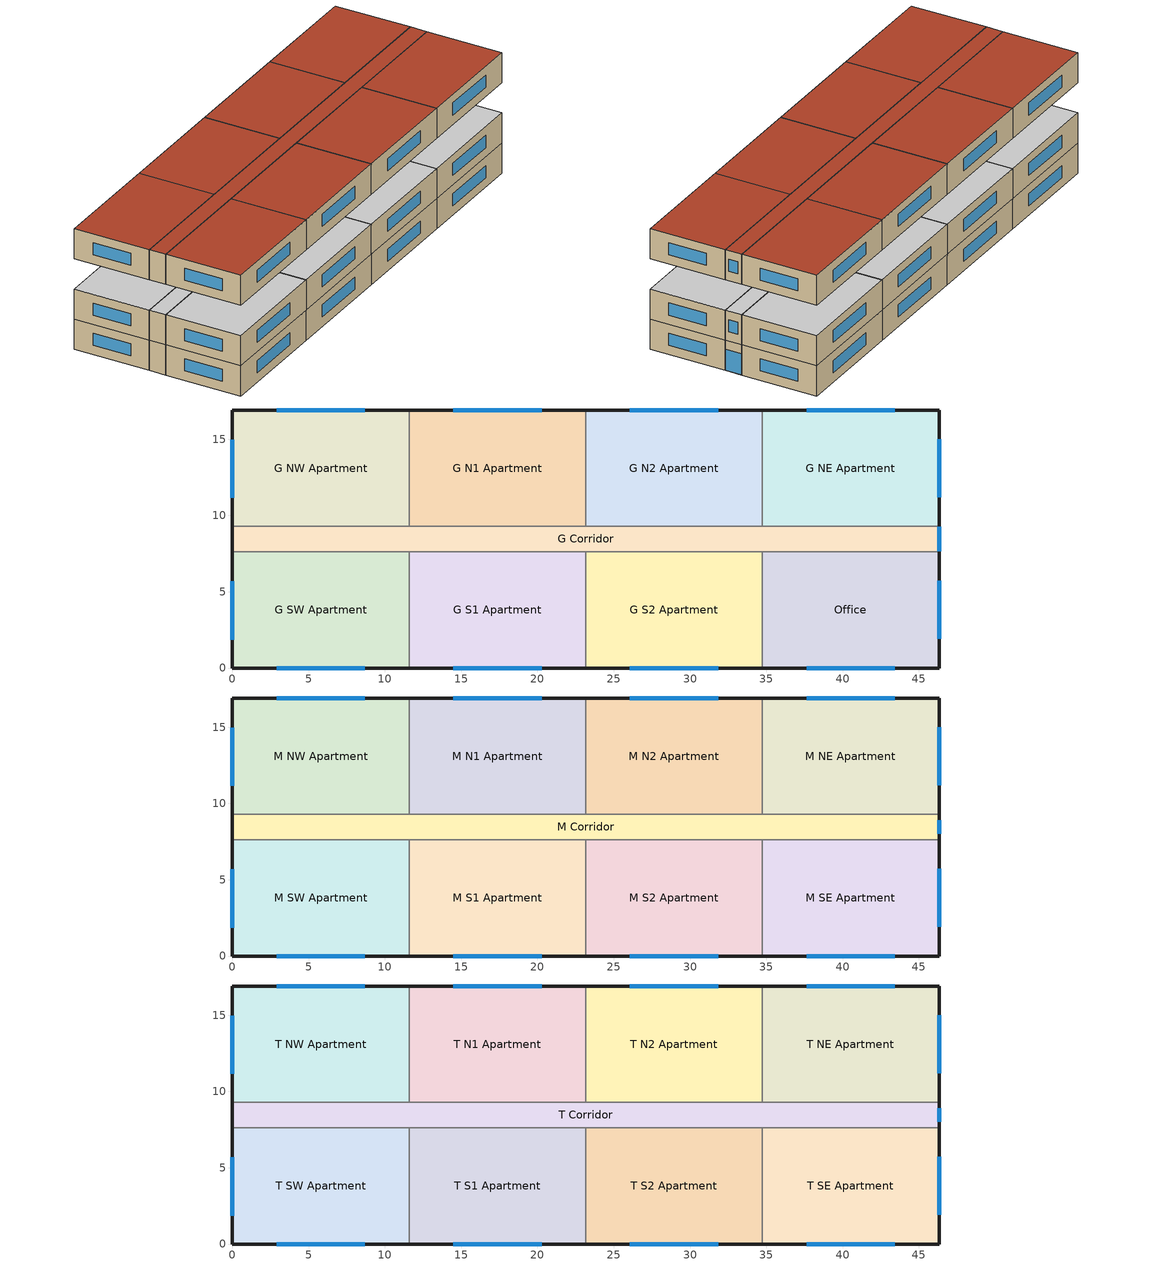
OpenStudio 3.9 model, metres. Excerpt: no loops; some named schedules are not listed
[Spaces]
G S1 Apartment
 floor ground (Foundation F 0.9W/m*K Perim 11.58m Area 88.25m2): 23.16,7.62 23.16,0 11.58,0 11.58,7.62 z0
 wall outside: 11.58,0 23.16,0 z0:3.05
 wall to G S2 Apartment: 23.16,0 23.16,7.62 z0:3.05
 wall to G Corridor: 23.16,7.62 11.58,7.62 z0:3.05
 wall to G SW Apartment: 11.58,7.62 11.58,0 z0:3.05
 window: 14.48,0 20.27,0 z0.95:2.17
 ceiling adiabatic (Adiabatic floor construction): 23.16,0 23.16,7.62 11.58,7.62 11.58,0 z3.05
G S2 Apartment
 floor ground (Foundation F 0.9W/m*K Perim 11.58m Area 88.25m2): 34.75,7.62 34.75,0 23.16,0 23.16,7.62 z0
 wall outside: 23.16,0 34.75,0 z0:3.05
 wall to Office: 34.75,0 34.75,7.62 z0:3.05
 wall to G Corridor: 34.75,7.62 23.16,7.62 z0:3.05
 window: 26.06,0 31.85,0 z0.95:2.17
 ceiling adiabatic (Adiabatic floor construction): 34.75,0 34.75,7.62 23.16,7.62 23.16,0 z3.05
G NE Apartment
 floor ground (Foundation F 0.9W/m*K Perim 19.2m Area 88.25m2): 46.33,16.92 46.33,9.3 34.75,9.3 34.75,16.92 z0
 wall outside: 46.33,9.3 46.33,16.92 34.75,16.92 z0:3.05
 wall to G Corridor: 34.75,9.3 46.33,9.3 z0:3.05
 wall to G N2 Apartment: 34.75,16.92 34.75,9.3 z0:3.05
 window: 46.33,11.2 46.33,15.01 / 43.43,16.92 37.64,16.92 z0.95:2.17
 ceiling adiabatic (Adiabatic floor construction): 46.33,9.3 46.33,16.92 34.75,16.92 34.75,9.3 z3.05
G NW Apartment
 floor ground (Foundation F 0.9W/m*K Perim 19.2m Area 88.25m2): 11.58,16.92 11.58,9.3 0,9.3 0,16.92 z0
 wall outside: 11.58,16.92 0,16.92 0,9.3 z0:3.05
 wall to G N1 Apartment: 11.58,9.3 11.58,16.92 z0:3.05
 wall to G Corridor: 0,9.3 11.58,9.3 z0:3.05
 window: 8.69,16.92 2.89,16.92 / 0,14.97 0,11.16 z0.95:2.17
 ceiling adiabatic (Adiabatic floor construction): 11.58,9.3 11.58,16.92 0,16.92 0,9.3 z3.05
G N1 Apartment
 floor ground (Foundation F 0.9W/m*K Perim 11.58m Area 88.25m2): 23.16,16.92 23.16,9.3 11.58,9.3 11.58,16.92 z0
 wall outside: 23.16,16.92 11.58,16.92 z0:3.05
 wall to G N2 Apartment: 23.16,9.3 23.16,16.92 z0:3.05
 wall to G Corridor: 11.58,9.3 23.16,9.3 z0:3.05
 window: 20.27,16.92 14.48,16.92 z0.95:2.17
 ceiling adiabatic (Adiabatic floor construction): 23.16,9.3 23.16,16.92 11.58,16.92 11.58,9.3 z3.05
Office
 floor ground (Foundation F 0.9W/m*K Perim 19.2m Area 88.25m2): 46.33,7.62 46.33,0 34.75,0 34.75,7.62 z0
 wall outside: 34.75,0 46.33,0 46.33,7.62 z0:3.05
 wall to G Corridor: 46.33,7.62 34.75,7.62 z0:3.05
 window: 46.33,1.9 46.33,5.71 / 37.64,0 43.43,0 z0.95:2.17
 ceiling adiabatic (Adiabatic floor construction): 46.33,0 46.33,7.62 34.75,7.62 34.75,0 z3.05
G Corridor
 floor ground (Foundation F 0.9W/m*K Perim 3.35m Area 77.66m2): 46.33,9.3 46.33,7.62 0,7.62 0,9.3 z0
 wall outside: 46.33,7.62 46.33,9.3 / 0,9.3 0,7.62 z0:3.05
 wall to G N2 Apartment: 34.75,9.3 23.16,9.3 z0:3.05
 wall to G SW Apartment: 0,7.62 11.58,7.62 z0:3.05
 window: 46.33,7.67 46.33,9.25 z0.03:2.13
 ceiling adiabatic (Adiabatic floor construction): 46.33,7.62 46.33,9.3 0,9.3 0,7.62 z3.05
G SW Apartment
 floor ground (Foundation F 0.9W/m*K Perim 19.2m Area 88.25m2): 11.58,7.62 11.58,0 0,0 0,7.62 z0
 wall outside: 0,7.62 0,0 11.58,0 z0:3.05
 window: 0,5.68 0,1.87 / 2.9,0 8.69,0 z0.95:2.17
 ceiling adiabatic (Adiabatic floor construction): 11.58,0 11.58,7.62 0,7.62 0,0 z3.05
G N2 Apartment
 floor ground (Foundation F 0.9W/m*K Perim 11.58m Area 88.25m2): 34.75,16.92 34.75,9.3 23.16,9.3 23.16,16.92 z0
 wall outside: 34.75,16.92 23.16,16.92 z0:3.05
 window: 31.85,16.92 26.06,16.92 z0.95:2.17
 ceiling adiabatic (Adiabatic floor construction): 34.75,9.3 34.75,16.92 23.16,16.92 23.16,9.3 z3.05
M S2 Apartment
 floor adiabatic (Adiabatic floor construction): 34.75,7.62 34.75,0 23.16,0 23.16,7.62 z3.05
 wall outside: 23.16,0 34.75,0 z3.05:6.1
 wall to M SE Apartment: 34.75,0 34.75,7.62 z3.05:6.1
 wall to M S1 Apartment: 23.16,7.62 23.16,0 z3.05:6.1
 wall to M Corridor: 34.75,7.62 23.16,7.62 z3.05:6.1
 window: 26.06,0 31.85,0 z4:5.22
 ceiling adiabatic (Adiabatic floor construction): 34.75,0 34.75,7.62 23.16,7.62 23.16,0 z6.1
M SE Apartment
 floor adiabatic (Adiabatic floor construction): 46.33,7.62 46.33,0 34.75,0 34.75,7.62 z3.05
 wall outside: 34.75,0 46.33,0 46.33,7.62 z3.05:6.1
 wall to M Corridor: 46.33,7.62 34.75,7.62 z3.05:6.1
 window: 37.64,0 43.43,0 / 46.33,1.9 46.33,5.71 z4:5.22
 ceiling adiabatic (Adiabatic floor construction): 46.33,0 46.33,7.62 34.75,7.62 34.75,0 z6.1
M Corridor
 floor adiabatic (Adiabatic floor construction): 46.33,9.3 46.33,7.62 0,7.62 0,9.3 z3.05
 wall outside: 0,9.3 0,7.62 / 46.33,7.62 46.33,9.3 z3.05:6.1
 wall to M SW Apartment: 0,7.62 11.58,7.62 z3.05:6.1
 wall to M N1 Apartment: 23.16,9.3 11.58,9.3 z3.05:6.1
 wall to M NE Apartment: 46.33,9.3 34.75,9.3 z3.05:6.1
 wall to M N2 Apartment: 34.75,9.3 23.16,9.3 z3.05:6.1
 wall to M S1 Apartment: 11.58,7.62 23.16,7.62 z3.05:6.1
 wall to M NW Apartment: 11.58,9.3 0,9.3 z3.05:6.1
 window: 46.33,8 46.33,8.91 z4:5.22
 ceiling adiabatic (Adiabatic floor construction): 46.33,7.62 46.33,9.3 0,9.3 0,7.62 z6.1
M SW Apartment
 floor adiabatic (Adiabatic floor construction): 11.58,7.62 11.58,0 0,0 0,7.62 z3.05
 wall outside: 0,7.62 0,0 11.58,0 z3.05:6.1
 wall to M S1 Apartment: 11.58,0 11.58,7.62 z3.05:6.1
 window: 0,5.68 0,1.87 / 2.9,0 8.69,0 z4:5.22
 ceiling adiabatic (Adiabatic floor construction): 11.58,0 11.58,7.62 0,7.62 0,0 z6.1
M NE Apartment
 floor adiabatic (Adiabatic floor construction): 46.33,16.92 46.33,9.3 34.75,9.3 34.75,16.92 z3.05
 wall outside: 46.33,9.3 46.33,16.92 34.75,16.92 z3.05:6.1
 wall to M N2 Apartment: 34.75,16.92 34.75,9.3 z3.05:6.1
 window: 46.33,11.2 46.33,15.01 / 43.43,16.92 37.64,16.92 z4:5.22
 ceiling adiabatic (Adiabatic floor construction): 46.33,9.3 46.33,16.92 34.75,16.92 34.75,9.3 z6.1
M N2 Apartment
 floor adiabatic (Adiabatic floor construction): 34.75,16.92 34.75,9.3 23.16,9.3 23.16,16.92 z3.05
 wall outside: 34.75,16.92 23.16,16.92 z3.05:6.1
 wall to M N1 Apartment: 23.16,16.92 23.16,9.3 z3.05:6.1
 window: 31.85,16.92 26.06,16.92 z4:5.22
 ceiling adiabatic (Adiabatic floor construction): 34.75,9.3 34.75,16.92 23.16,16.92 23.16,9.3 z6.1
M N1 Apartment
 floor adiabatic (Adiabatic floor construction): 23.16,16.92 23.16,9.3 11.58,9.3 11.58,16.92 z3.05
 wall outside: 23.16,16.92 11.58,16.92 z3.05:6.1
 wall to M NW Apartment: 11.58,16.92 11.58,9.3 z3.05:6.1
 window: 20.27,16.92 14.48,16.92 z4:5.22
 ceiling adiabatic (Adiabatic floor construction): 23.16,9.3 23.16,16.92 11.58,16.92 11.58,9.3 z6.1
M S1 Apartment
 floor adiabatic (Adiabatic floor construction): 23.16,7.62 23.16,0 11.58,0 11.58,7.62 z3.05
 wall outside: 11.58,0 23.16,0 z3.05:6.1
 window: 14.48,0 20.27,0 z4:5.22
 ceiling adiabatic (Adiabatic floor construction): 23.16,0 23.16,7.62 11.58,7.62 11.58,0 z6.1
M NW Apartment
 floor adiabatic (Adiabatic floor construction): 11.58,16.92 11.58,9.3 0,9.3 0,16.92 z3.05
 wall outside: 11.58,16.92 0,16.92 0,9.3 z3.05:6.1
 window: 0,14.97 0,11.16 / 8.69,16.92 2.89,16.92 z4:5.22
 ceiling adiabatic (Adiabatic floor construction): 11.58,9.3 11.58,16.92 0,16.92 0,9.3 z6.1
T SW Apartment
 floor adiabatic (Adiabatic floor construction): 11.58,7.62 11.58,0 0,0 0,7.62 z9.14
 wall outside: 0,7.62 0,0 11.58,0 z9.14:12.19
 wall to T S1 Apartment: 11.58,0 11.58,7.62 z9.14:12.19
 wall to T Corridor: 11.58,7.62 0,7.62 z9.14:12.19
 window: 0,5.68 0,1.87 / 2.9,0 8.69,0 z10.1:11.32
 roof outside: 11.58,0 11.58,7.62 0,7.62 0,0 z12.19
T N1 Apartment
 floor adiabatic (Adiabatic floor construction): 23.16,16.92 23.16,9.3 11.58,9.3 11.58,16.92 z9.14
 wall outside: 23.16,16.92 11.58,16.92 z9.14:12.19
 wall to T Corridor: 11.58,9.3 23.16,9.3 z9.14:12.19
 wall to T NW Apartment: 11.58,16.92 11.58,9.3 z9.14:12.19
 wall to T N2 Apartment: 23.16,9.3 23.16,16.92 z9.14:12.19
 window: 20.27,16.92 14.48,16.92 z10.1:11.32
 roof outside: 23.16,9.3 23.16,16.92 11.58,16.92 11.58,9.3 z12.19
T Corridor
 floor adiabatic (Adiabatic floor construction): 46.33,9.3 46.33,7.62 0,7.62 0,9.3 z9.14
 wall outside: 46.33,7.62 46.33,9.3 / 0,9.3 0,7.62 z9.14:12.19
 wall to T SE Apartment: 34.75,7.62 46.33,7.62 z9.14:12.19
 wall to T S1 Apartment: 11.58,7.62 23.16,7.62 z9.14:12.19
 wall to T NW Apartment: 11.58,9.3 0,9.3 z9.14:12.19
 wall to T N2 Apartment: 34.75,9.3 23.16,9.3 z9.14:12.19
 wall to T S2 Apartment: 23.16,7.62 34.75,7.62 z9.14:12.19
 wall to T NE Apartment: 46.33,9.3 34.75,9.3 z9.14:12.19
 window: 46.33,8 46.33,8.91 z10.1:11.32
 roof outside: 46.33,7.62 46.33,9.3 0,9.3 0,7.62 z12.19
T N2 Apartment
 floor adiabatic (Adiabatic floor construction): 34.75,16.92 34.75,9.3 23.16,9.3 23.16,16.92 z9.14
 wall outside: 34.75,16.92 23.16,16.92 z9.14:12.19
 wall to T NE Apartment: 34.75,9.3 34.75,16.92 z9.14:12.19
 window: 31.85,16.92 26.06,16.92 z10.1:11.32
 roof outside: 34.75,9.3 34.75,16.92 23.16,16.92 23.16,9.3 z12.19
T NW Apartment
 floor adiabatic (Adiabatic floor construction): 11.58,16.92 11.58,9.3 0,9.3 0,16.92 z9.14
 wall outside: 11.58,16.92 0,16.92 0,9.3 z9.14:12.19
 window: 8.69,16.92 2.89,16.92 / 0,14.97 0,11.16 z10.1:11.32
 roof outside: 11.58,9.3 11.58,16.92 0,16.92 0,9.3 z12.19
T NE Apartment
 floor adiabatic (Adiabatic floor construction): 46.33,16.92 46.33,9.3 34.75,9.3 34.75,16.92 z9.14
 wall outside: 46.33,9.3 46.33,16.92 34.75,16.92 z9.14:12.19
 window: 43.43,16.92 37.64,16.92 / 46.33,11.2 46.33,15.01 z10.1:11.32
 roof outside: 46.33,9.3 46.33,16.92 34.75,16.92 34.75,9.3 z12.19
T S2 Apartment
 floor adiabatic (Adiabatic floor construction): 34.75,7.62 34.75,0 23.16,0 23.16,7.62 z9.14
 wall outside: 23.16,0 34.75,0 z9.14:12.19
 wall to T SE Apartment: 34.75,0 34.75,7.62 z9.14:12.19
 wall to T S1 Apartment: 23.16,7.62 23.16,0 z9.14:12.19
 window: 26.06,0 31.85,0 z10.1:11.32
 roof outside: 34.75,0 34.75,7.62 23.16,7.62 23.16,0 z12.19
T S1 Apartment
 floor adiabatic (Adiabatic floor construction): 23.16,7.62 23.16,0 11.58,0 11.58,7.62 z9.14
 wall outside: 11.58,0 23.16,0 z9.14:12.19
 window: 14.48,0 20.27,0 z10.1:11.32
 roof outside: 23.16,0 23.16,7.62 11.58,7.62 11.58,0 z12.19
T SE Apartment
 floor adiabatic (Adiabatic floor construction): 46.33,7.62 46.33,0 34.75,0 34.75,7.62 z9.14
 wall outside: 34.75,0 46.33,0 46.33,7.62 z9.14:12.19
 window: 46.33,1.9 46.33,5.71 / 37.64,0 43.43,0 z10.1:11.32
 roof outside: 46.33,0 46.33,7.62 34.75,7.62 34.75,0 z12.19
[Site]
New York-John F Kennedy Intl AP_NY_USA: Latitude {deg}=40.65; Longitude {deg}=-73.8; Time Zone {hr}=-5; Elevation {m}=5; Terrain=City
[Building]
-MidriseApartment-ASHRAE 169-2013-4A created: 2025-11-20 23:13:50 +0000: North Axis {deg}=0; Default Construction Set=90.1-2019 - MidApt - ASHRAE 169-2013-4A; Standards Number of Stories=4; Standards Number of Above Ground Stories=4; Standards Building Type=MidriseApartment
[SizingPeriod:DesignDay] Barometric Pressure {Pa}=101241; Rain Indicator=No; Snow Indicator=No; Day of Month=21; Daylight Saving Time Indicator=No; Humidity Condition Type=Wetbulb; Dry-Bulb Temperature Range Modifier Type=DefaultMultipliers
Name | Maximum Dry-Bulb Temperature {C} | Daily Dry-Bulb Temperature Range {deltaC} | Wind Speed {m/s} | Wind Direction {deg} | Month | Day Type | Wetbulb or DewPoint at Maximum Dry-Bulb {C} | Solar Model Indicator | ASHRAE Clear Sky Optical Depth for Beam Irradiance | ASHRAE Clear Sky Optical Depth for Diffuse Irradiance | Sky Clearness
New.York-John.F.Kennedy.Intl.AP_NY_USA Ann Clg .4% Condns DB=>MWB | 32.1 | 7.4 | 5.6 | 230 | 7 | SummerDesignDay | 23.1 | ASHRAETau | 0.541 | 1.8
New.York-John.F.Kennedy.Intl.AP_NY_USA Ann Clg .4% Condns WB=>MDB | 29.1 | 7.4 | 5.6 | 230 | 7 | SummerDesignDay | 25 | ASHRAETau | 0.541 | 1.8
New.York-John.F.Kennedy.Intl.AP_NY_USA Ann Htg 99.6% Condns DB | -10.7 | 0 | 7.5 | 320 | 1 | WinterDesignDay | -10.7 | ASHRAEClearSky |  |  | 0
[ClimateZones]
Climate Zone Institution Name 1=ASHRAE; Climate Zone Document Name 1=ANSI/ASHRAE Standard 169; Climate Zone Document Year 1=2006; Climate Zone Value 1=4A
[Site:WaterMainsTemperature]
Calculation Method=Correlation; Annual Average Outdoor Air Temperature {C}=12.4667; Maximum Difference In Monthly Average Outdoor Air Temperatures {deltaC}=25.2
[Site:GroundTemperature:Shallow]
6, 2.1, 1.1, 2, 7.2, 13.1, 18.7, 22.7, 23.9, 22, 17.5, 11.7
[Site:GroundTemperature:Deep]
11.8, 9, 7.2, 6.7, 7.7, 10.1, 13, 15.9, 17.8, 18.2, 17.1, 14.8
[Site:GroundTemperature:FCfactorMethod]
January Ground Temperature {C}=14; February Ground Temperature {C}=7.3; March Ground Temperature {C}=3.3; April Ground Temperature {C}=1.2; May Ground Temperature {C}=-0.2; June Ground Temperature {C}=5.6; July Ground Temperature {C}=10.9; August Ground Temperature {C}=16.1; September Ground Temperature {C}=21.7; October Ground Temperature {C}=25; November Ground Temperature {C}=24.8; December Ground Temperature {C}=19.9
[Material:NoMass] Thermal Absorptance=0.9; Solar Absorptance=0.7
Name | Roughness | Thermal Resistance {m2-K/W} | Visible Absorptance
CP02 CARPET PAD | VeryRough | 0.21648 | 0.8
Nonres_Floor_Insulation | MediumSmooth | 2.88292 | 0.7
Typical Insulation R-17.04 | Smooth | 3.00072 | 0.7
Typical Carpet Pad | Smooth | 0.21648 | 0.8
Typical Insulation R-13.45 | Smooth | 2.368 | 0.7
Typical Insulation R-30.13 | Smooth | 5.30668 | 0.7
Typical Insulation R-1.85 | Smooth | 0.326262 | 0.7
Typical Insulation R-2.38 | Smooth | 0.418404 | 0.7
[Material]
Name | Roughness | Thickness {m} | Conductivity {W/m-K} | Density {kg/m3} | Specific Heat {J/kg-K} | Thermal Absorptance | Solar Absorptance | Visible Absorptance
100mm Normalweight concrete floor | MediumSmooth | 0.1016 | 2.31 | 2322 | 832
G01 13mm gypsum board | Smooth | 0.0127 | 0.16 | 800 | 1090 | 0.9 | 0.7 | 0.5
4 in. Normalweight Concrete Floor | MediumRough | 0.1016 | 2.31 | 2322 | 832 | 0.9 | 0.7 | 0.7
25mm Stucco | Smooth | 0.0254 | 0.72 | 1856 | 840 | 0.9 | 0.7 | 0.7
5/8 in. Gypsum Board | MediumSmooth | 0.0159 | 0.16 | 800 | 1090 | 0.9 | 0.7 | 0.7
Roof Membrane | VeryRough | 0.0095 | 0.16 | 1121.29 | 1460 | 0.9 | 0.7 | 0.7
Metal Roof Surface; F08 Metal surface | Smooth | 0.0008 | 45.28 | 7824 | 500 | 0.9 | 0.7 | 0.7
6 in. Normalweight Concrete Floor | MediumRough | 0.1524 | 2.31 | 2322 | 832 | 0.9 | 0.7 | 0.7
8 in. Concrete Block Basement Wall | MediumRough | 0.2032 | 1.326 | 1842 | 912 | 0.9 | 0.7 | 0.7
G05 25mm wood | MediumSmooth | 0.0254 | 0.15 | 608 | 1630 | 0.9 | 0.5 | 0.5
Std Wood 6inch | MediumSmooth | 0.15 | 0.12 | 540 | 1210 | 0.9 | 0.7 | 0.7
[Construction]
Adiabatic floor construction: CP02 CARPET PAD, 100mm Normalweight concrete floor, Nonres_Floor_Insulation
Typical Insulated Exterior Mass Floor R-19.61: Typical Insulation R-17.04, 4 in. Normalweight Concrete Floor, Typical Carpet Pad
Typical Insulated Steel Framed Exterior Wall R-15.63: 25mm Stucco, 5/8 in. Gypsum Board, Typical Insulation R-13.45, 5/8 in. Gypsum Board
Typical IEAD Roof R-31.25: Roof Membrane, Typical Insulation R-30.13, Metal Roof Surface
Typical Interior Floor: 100mm Normalweight concrete floor, CP02 CARPET PAD
Typical Interior Wall: G01 13mm gypsum board, G01 13mm gypsum board
Typical Interior Ceiling: CP02 CARPET PAD, 100mm Normalweight concrete floor
Typical Insulated Carpeted 6in Slab Floor: 6 in. Normalweight Concrete Floor, Typical Carpet Pad
Typical Insulated Basement Mass Wall: 8 in. Concrete Block Basement Wall
U 0.36 SHGC 0.36 Simple Glazing: U 0.36 SHGC 0.36 Simple Glazing
U 0.45 SHGC 0.33 Simple Glazing: U 0.45 SHGC 0.33 Simple Glazing
Typical Insulated Metal Door R-2.7: F08 Metal surface, Typical Insulation R-1.85
U 0.63 SHGC 0.33 Simple Glazing: U 0.63 SHGC 0.33 Simple Glazing
Typical Overhead Door R-3.23: Typical Insulation R-2.38
U 0.5 SHGC 0.4 Simple Glazing: U 0.5 SHGC 0.4 Simple Glazing
Typical Interior Window: Clear 3mm
Typical Interior Door; Typical Interior Partition: G05 25mm wood
InteriorFurnishings: Std Wood 6inch
[Construction:FfactorGroundFloor] F-Factor {W/m-K}=0.899982
Name | Area {m2} | PerimeterExposed {m}
Foundation F 0.9W/m*K Perim 11.58m Area 88.25m2 | 88.2487 | 11.5818
Foundation F 0.9W/m*K Perim 19.2m Area 88.25m2 | 88.2487 | 19.2014
Foundation F 0.9W/m*K Perim 3.35m Area 77.66m2 | 77.6585 | 3.3526
[DefaultConstructionSet]
90.1-2019 - MidApt - ASHRAE 169-2013-4A: Default Exterior Surface Constructions=Default Surface Constructions 1; Default Interior Surface Constructions=Default Surface Constructions 2; Default Ground Contact Surface Constructions=Default Surface Constructions 3; Default Exterior SubSurface Constructions=Default Sub Surface Constructions 1; Default Interior SubSurface Constructions=Default Sub Surface Constructions 2; Interior Partition Construction=Typical Interior Partition
[DefaultSurfaceConstructions]
Name | Floor Construction | Wall Construction | Roof Ceiling Construction
Default Surface Constructions 1 | Typical Insulated Exterior Mass Floor R-19.61 | Typical Insulated Steel Framed Exterior Wall R-15.63 | Typical IEAD Roof R-31.25
Default Surface Constructions 2 | Typical Interior Floor | Typical Interior Wall | Typical Interior Ceiling
Default Surface Constructions 3 | Typical Insulated Carpeted 6in Slab Floor | Typical Insulated Basement Mass Wall
[DefaultSubSurfaceConstructions]
Name | Fixed Window Construction | Operable Window Construction | Door Construction | Glass Door Construction | Overhead Door Construction | Skylight Construction | Tubular Daylight Dome Construction | Tubular Daylight Diffuser Construction
Default Sub Surface Constructions 1 | U 0.36 SHGC 0.36 Simple Glazing | U 0.45 SHGC 0.33 Simple Glazing | Typical Insulated Metal Door R-2.7 | U 0.63 SHGC 0.33 Simple Glazing | Typical Overhead Door R-3.23 | U 0.5 SHGC 0.4 Simple Glazing | Typical Interior Window | Typical Interior Window
Default Sub Surface Constructions 2 | Typical Interior Window | Typical Interior Window | Typical Interior Door
[WindowMaterial:SimpleGlazingSystem] Visible Transmittance=0.81
Name | U-Factor {W/m2-K} | Solar Heat Gain Coefficient
U 0.36 SHGC 0.36 Simple Glazing | 2.04417 | 0.36
U 0.45 SHGC 0.33 Simple Glazing | 2.55522 | 0.33
U 0.63 SHGC 0.33 Simple Glazing | 3.57731 | 0.33
U 0.5 SHGC 0.4 Simple Glazing | 2.83913 | 0.4
[WindowMaterial:Glazing]
Clear 3mm: Optical Data Type=SpectralAverage; Thickness {m}=0.003; Solar Transmittance at Normal Incidence=0.837; Front Side Solar Reflectance at Normal Incidence=0.075; Back Side Solar Reflectance at Normal Incidence=0.075; Visible Transmittance at Normal Incidence=0.898; Front Side Visible Reflectance at Normal Incidence=0.081; Back Side Visible Reflectance at Normal Incidence=0.081; Infrared Transmittance at Normal Incidence=0; Front Side Infrared Hemispherical Emissivity=0.84; Back Side Infrared Hemispherical Emissivity=0.84; Conductivity {W/m-K}=0.9; Dirt Correction Factor for Solar and Visible Transmittance=1; Solar Diffusing=No
[Space]
Name | Space Type | Building Story | Thermal Zone
T SE Apartment | MidriseApartment Apartment_topfloor_WE | Building Story 3 | T SE Apartment ZN
G Corridor | MidriseApartment Corridor | Building Story 1 | G Corridor ZN
T SW Apartment | MidriseApartment Apartment_topfloor_WE | Building Story 3 | T SW Apartment ZN
M S2 Apartment | MidriseApartment Apartment | Building Story 2 | M S2 Apartment ZN
M SE Apartment | MidriseApartment Apartment | Building Story 2 | M SE Apartment ZN
T N1 Apartment | MidriseApartment Apartment_topfloor_NS | Building Story 3 | T N1 Apartment ZN
T Corridor | MidriseApartment Corridor_topfloor | Building Story 3 | T Corridor ZN
T N2 Apartment | MidriseApartment Apartment_topfloor_NS | Building Story 3 | T N2 Apartment ZN
M SW Apartment | MidriseApartment Apartment | Building Story 2 | M SW Apartment ZN
T NW Apartment | MidriseApartment Apartment_topfloor_WE | Building Story 3 | T NW Apartment ZN
M Corridor | MidriseApartment Corridor | Building Story 2 | M Corridor ZN
G S1 Apartment | MidriseApartment Apartment | Building Story 1 | G S1 Apartment ZN
G S2 Apartment | MidriseApartment Apartment | Building Story 1 | G S2 Apartment ZN
M NE Apartment | MidriseApartment Apartment | Building Story 2 | M NE Apartment ZN
T NE Apartment | MidriseApartment Apartment_topfloor_WE | Building Story 3 | T NE Apartment ZN
G NW Apartment | MidriseApartment Apartment | Building Story 1 | G NW Apartment ZN
T S1 Apartment | MidriseApartment Apartment_topfloor_NS | Building Story 3 | T S1 Apartment ZN
M N1 Apartment | MidriseApartment Apartment | Building Story 2 | M N1 Apartment ZN
Office | MidriseApartment Office | Building Story 1 | Office ZN
G NE Apartment | MidriseApartment Apartment | Building Story 1 | G NE Apartment ZN
T S2 Apartment | MidriseApartment Apartment_topfloor_NS | Building Story 3 | T S2 Apartment ZN
G SW Apartment | MidriseApartment Apartment | Building Story 1 | G SW Apartment ZN
M N2 Apartment | MidriseApartment Apartment | Building Story 2 | M N2 Apartment ZN
G N1 Apartment | MidriseApartment Apartment | Building Story 1 | G N1 Apartment ZN
G N2 Apartment | MidriseApartment Apartment | Building Story 1 | G N2 Apartment ZN
M S1 Apartment | MidriseApartment Apartment | Building Story 2 | M S1 Apartment ZN
M NW Apartment | MidriseApartment Apartment | Building Story 2 | M NW Apartment ZN
[BuildingStory]
Name | Nominal Z Coordinate {m}
Building Story 1 | 0
Building Story 2 | 3.04785
Building Story 3 | 9.14355
[SpaceType] Standards Building Type=MidriseApartment
Name | Default Schedule Set | Design Specification Outdoor Air Object | Standards Space Type
MidriseApartment Office | MidriseApartment Office Schedule Set | MidriseApartment Office Ventilation | Office
MidriseApartment Corridor | MidriseApartment Corridor Schedule Set | MidriseApartment Corridor Ventilation | Corridor
MidriseApartment Corridor_topfloor | MidriseApartment Corridor_topfloor Schedule Set | MidriseApartment Corridor_topfloor Ventilation | Corridor_topfloor
MidriseApartment Apartment | MidriseApartment Apartment Schedule Set | MidriseApartment Apartment Ventilation | Apartment
MidriseApartment Apartment_topfloor_WE | MidriseApartment Apartment_topfloor_WE Schedule Set | MidriseApartment Apartment_topfloor_WE Ventilation | Apartment_topfloor_WE
MidriseApartment Apartment_topfloor_NS | MidriseApartment Apartment_topfloor_NS Schedule Set | MidriseApartment Apartment_topfloor_NS Ventilation | Apartment_topfloor_NS
[People:Definition] Number of People Calculation Method=People/Area; Fraction Radiant=0.3; Thermal Comfort Model Type 1=AdaptiveASH55
Name | People per Space Floor Area {person/m2}
MidriseApartment Apartment People Definition; MidriseApartment Apartment_topfloor_NS People Definition; MidriseApartment Apartment_topfloor_WE People Definition | 0.0283091
MidriseApartment Office People Definition | 0.0113021
[People] Work Efficiency Schedule=Work Efficiency Schedule; Clothing Insulation Schedule=Clothing Schedule; Air Velocity Schedule=Air Velocity Schedule; Multiplier=1
Name | People Definition | Space or SpaceType
MidriseApartment Apartment People | MidriseApartment Apartment People Definition | MidriseApartment Apartment
MidriseApartment Apartment_topfloor_NS People | MidriseApartment Apartment_topfloor_NS People Definition | MidriseApartment Apartment_topfloor_NS
MidriseApartment Apartment_topfloor_WE People | MidriseApartment Apartment_topfloor_WE People Definition | MidriseApartment Apartment_topfloor_WE
MidriseApartment Office People | MidriseApartment Office People Definition | MidriseApartment Office
[Lights:Definition] Design Level Calculation Method=Watts/Area; Fraction Radiant=0.6; Fraction Visible=0.2; Return Air Fraction=0
Name | Watts per Space Floor Area {W/m2}
MidriseApartment Apartment Lights Definition; MidriseApartment Apartment_topfloor_NS Lights Definition; MidriseApartment Apartment_topfloor_WE Lights Definition | 6.45835
MidriseApartment Apartment Additional Lights Definition; MidriseApartment Apartment_topfloor_NS Additional Lights Definition; MidriseApartment Apartment_topfloor_WE Additional Lights Definition | 2.90626
MidriseApartment Corridor Lights Definition; MidriseApartment Corridor_topfloor Lights Definition | 4.4132
MidriseApartment Office Lights Definition | 7.96529
[Lights]
Name | Lights Definition | Space or SpaceType | Fraction Replaceable
MidriseApartment Apartment Lights | MidriseApartment Apartment Lights Definition | MidriseApartment Apartment | 0
MidriseApartment Apartment Additional Lights | MidriseApartment Apartment Additional Lights Definition | MidriseApartment Apartment | 1
MidriseApartment Apartment_topfloor_NS Lights | MidriseApartment Apartment_topfloor_NS Lights Definition | MidriseApartment Apartment_topfloor_NS | 0
MidriseApartment Apartment_topfloor_NS Additional Lights | MidriseApartment Apartment_topfloor_NS Additional Lights Definition | MidriseApartment Apartment_topfloor_NS | 1
MidriseApartment Apartment_topfloor_WE Lights | MidriseApartment Apartment_topfloor_WE Lights Definition | MidriseApartment Apartment_topfloor_WE | 0
MidriseApartment Apartment_topfloor_WE Additional Lights | MidriseApartment Apartment_topfloor_WE Additional Lights Definition | MidriseApartment Apartment_topfloor_WE | 1
MidriseApartment Corridor Lights | MidriseApartment Corridor Lights Definition | MidriseApartment Corridor | 0
MidriseApartment Corridor_topfloor Lights | MidriseApartment Corridor_topfloor Lights Definition | MidriseApartment Corridor_topfloor | 0
MidriseApartment Office Lights | MidriseApartment Office Lights Definition | MidriseApartment Office | 0
[ElectricEquipment:Definition] Fraction Latent=0
Name | Design Level Calculation Method | Watts per Space Floor Area {W/m2} | Fraction Radiant | Fraction Lost | Design Level {W}
MidriseApartment Apartment Elec Equip Definition; MidriseApartment Apartment_topfloor_NS Elec Equip Definition; MidriseApartment Apartment_topfloor_WE Elec Equip Definition; MidriseApartment Office Elec Equip Definition | Watts/Area | 6.67 | 0.5 | 0
Ground Corridor Electric Equipment Definition1 | EquipmentLevel |  | 0 | 0.95 | 16055
Ground Corridor Electric Equipment Definition2 | EquipmentLevel |  | 0 | 0.95 | 63
[ElectricEquipment]
Name | Electric Equipment Definition | Space or SpaceType | Schedule
MidriseApartment Apartment Elec Equip | MidriseApartment Apartment Elec Equip Definition | MidriseApartment Apartment
MidriseApartment Apartment_topfloor_NS Elec Equip | MidriseApartment Apartment_topfloor_NS Elec Equip Definition | MidriseApartment Apartment_topfloor_NS
MidriseApartment Apartment_topfloor_WE Elec Equip | MidriseApartment Apartment_topfloor_WE Elec Equip Definition | MidriseApartment Apartment_topfloor_WE
MidriseApartment Office Elec Equip | MidriseApartment Office Elec Equip Definition | MidriseApartment Office
G Corridor_Elevators_Equip | Ground Corridor Electric Equipment Definition1 | G Corridor | ApartmentMidRise BLDG_ELEVATORS
Elevators_Lights_Fan | Ground Corridor Electric Equipment Definition2 | G Corridor | ApartmentMidRise ELEV_LIGHT_FAN_SCH_ADD_DF
[DesignSpecification:OutdoorAir]
Name | Outdoor Air Method | Outdoor Air Flow Air Changes per Hour {1/hr} | Outdoor Air Flow per Person {m3/s-person} | Outdoor Air Flow per Floor Area {m3/s-m2}
MidriseApartment Apartment Ventilation; MidriseApartment Apartment_topfloor_NS Ventilation; MidriseApartment Apartment_topfloor_WE Ventilation | Sum | 0.35
MidriseApartment Corridor Ventilation; MidriseApartment Corridor_topfloor Ventilation |  | 0 | 0 | 0
MidriseApartment Office Ventilation | Sum |  |  | 0.0004318
[DefaultScheduleSet]
Name | Number of People Schedule | People Activity Level Schedule | Lighting Schedule | Electric Equipment Schedule
MidriseApartment Apartment Schedule Set; MidriseApartment Apartment_topfloor_NS Schedule Set; MidriseApartment Apartment_topfloor_WE Schedule Set | ApartmentMidRise OCC_APT_SCH | ApartmentMidRise Activity Schedule | ApartmentMidRise LTG_APT_SCH | ApartmentMidRise EQP_APT_SCH
MidriseApartment Corridor Schedule Set; MidriseApartment Corridor_topfloor Schedule Set | ApartmentMidRise All Off |  | ApartmentMidRise LTG_COR_SCH_2013 | ApartmentMidRise BLDG_ELEVATORS
MidriseApartment Office Schedule Set | ApartmentMidRise OCC_OFF_SCH | ApartmentMidRise Activity Schedule | ApartmentMidRise LTG_OFF_SCH_2013 | ApartmentMidRise EQP_OFF_SCH_2010_2013
[ThermostatSetpoint:DualSetpoint]
Name | Heating Setpoint Temperature Schedule | Cooling Setpoint Temperature Schedule
MidriseApartment Corridor Thermostat 1; MidriseApartment Apartment Thermostat 1; MidriseApartment Apartment Thermostat 2; MidriseApartment Apartment Thermostat 3; MidriseApartment Apartment Thermostat 4; MidriseApartment Apartment Thermostat 5; MidriseApartment Apartment Thermostat 6; MidriseApartment Apartment Thermostat 7; MidriseApartment Corridor Thermostat 2; MidriseApartment Apartment Thermostat 8; MidriseApartment Apartment Thermostat 9; MidriseApartment Apartment Thermostat 10; MidriseApartment Apartment Thermostat 11; MidriseApartment Apartment Thermostat 12; MidriseApartment Apartment Thermostat 13; MidriseApartment Apartment Thermostat 14; MidriseApartment Apartment Thermostat 15; MidriseApartment Corridor_topfloor Thermostat 1; MidriseApartment Apartment_topfloor_NS Thermostat 1; MidriseApartment Apartment_topfloor_NS Thermostat 2; MidriseApartment Apartment_topfloor_WE Thermostat 1; MidriseApartment Apartment_topfloor_WE Thermostat 2; MidriseApartment Apartment_topfloor_NS Thermostat 3; MidriseApartment Apartment_topfloor_NS Thermostat 4; MidriseApartment Apartment_topfloor_WE Thermostat 3; MidriseApartment Apartment_topfloor_WE Thermostat 4 | ApartmentMidRise HTGSETP_APT_SCH | ApartmentMidRise CLGSETP_APT_SCH
MidriseApartment Office Thermostat 1 | ApartmentMidRise HTGSETP_OFF_SCH_NO_OPTIMUM - occupant standby mode | ApartmentMidRise CLGSETP_OFF_SCH_NO_OPTIMUM - occupant standby mode
[SpaceInfiltration:DesignFlowRate] Velocity Term Coefficient=0
Name | Space or SpaceType | Schedule | Design Flow Rate Calculation Method | Flow per Exterior Surface Area {m3/s-m2} | Constant Term Coefficient | Temperature Term Coefficient | Velocity Squared Term Coefficient | Design Flow Rate {m3/s}
G N2 Apartment HVAC On Infiltration | G N2 Apartment | Infiltration HVAC On Schedule | Flow/ExteriorArea | 0.000570329 | 0.0716 | 0.0068 | 0.0342
G N2 Apartment HVAC Off Infiltration | G N2 Apartment | Infiltration HVAC Off Schedule | Flow/ExteriorArea | 0.000570329 | 0.0716 | 0.0068 | 0.0342
M N2 Apartment HVAC On Infiltration | M N2 Apartment | Infiltration HVAC On Schedule | Flow/ExteriorArea | 0.000570329 | 0.0716 | 0.0068 | 0.0342
M N2 Apartment HVAC Off Infiltration | M N2 Apartment | Infiltration HVAC Off Schedule | Flow/ExteriorArea | 0.000570329 | 0.0716 | 0.0068 | 0.0342
T S2 Apartment HVAC On Infiltration | T S2 Apartment | Infiltration HVAC On Schedule | Flow/ExteriorArea | 0.000570329 | 0.0716 | 0.0068 | 0.0342
T S2 Apartment HVAC Off Infiltration | T S2 Apartment | Infiltration HVAC Off Schedule | Flow/ExteriorArea | 0.000570329 | 0.0716 | 0.0068 | 0.0342
G NE Apartment HVAC On Infiltration | G NE Apartment | Infiltration HVAC On Schedule | Flow/ExteriorArea | 0.000570329 | 0.0716 | 0.0068 | 0.0342
G NE Apartment HVAC Off Infiltration | G NE Apartment | Infiltration HVAC Off Schedule | Flow/ExteriorArea | 0.000570329 | 0.0716 | 0.0068 | 0.0342
Office HVAC On Infiltration | Office | Infiltration HVAC On Schedule | Flow/ExteriorArea | 0.000570329 | 0.0716 | 0.0068 | 0.0342
Office HVAC Off Infiltration | Office | Infiltration HVAC Off Schedule | Flow/ExteriorArea | 0.000570329 | 0.0716 | 0.0068 | 0.0342
M N1 Apartment HVAC On Infiltration | M N1 Apartment | Infiltration HVAC On Schedule | Flow/ExteriorArea | 0.000570329 | 0.0716 | 0.0068 | 0.0342
M N1 Apartment HVAC Off Infiltration | M N1 Apartment | Infiltration HVAC Off Schedule | Flow/ExteriorArea | 0.000570329 | 0.0716 | 0.0068 | 0.0342
M NW Apartment HVAC On Infiltration | M NW Apartment | Infiltration HVAC On Schedule | Flow/ExteriorArea | 0.000570329 | 0.0716 | 0.0068 | 0.0342
M NW Apartment HVAC Off Infiltration | M NW Apartment | Infiltration HVAC Off Schedule | Flow/ExteriorArea | 0.000570329 | 0.0716 | 0.0068 | 0.0342
G NW Apartment HVAC On Infiltration | G NW Apartment | Infiltration HVAC On Schedule | Flow/ExteriorArea | 0.000570329 | 0.0716 | 0.0068 | 0.0342
G NW Apartment HVAC Off Infiltration | G NW Apartment | Infiltration HVAC Off Schedule | Flow/ExteriorArea | 0.000570329 | 0.0716 | 0.0068 | 0.0342
T NE Apartment HVAC On Infiltration | T NE Apartment | Infiltration HVAC On Schedule | Flow/ExteriorArea | 0.000570329 | 0.0716 | 0.0068 | 0.0342
T NE Apartment HVAC Off Infiltration | T NE Apartment | Infiltration HVAC Off Schedule | Flow/ExteriorArea | 0.000570329 | 0.0716 | 0.0068 | 0.0342
M NE Apartment HVAC On Infiltration | M NE Apartment | Infiltration HVAC On Schedule | Flow/ExteriorArea | 0.000570329 | 0.0716 | 0.0068 | 0.0342
M NE Apartment HVAC Off Infiltration | M NE Apartment | Infiltration HVAC Off Schedule | Flow/ExteriorArea | 0.000570329 | 0.0716 | 0.0068 | 0.0342
T SE Apartment HVAC On Infiltration | T SE Apartment | Infiltration HVAC On Schedule | Flow/ExteriorArea | 0.000570329 | 0.0716 | 0.0068 | 0.0342
T SE Apartment HVAC Off Infiltration | T SE Apartment | Infiltration HVAC Off Schedule | Flow/ExteriorArea | 0.000570329 | 0.0716 | 0.0068 | 0.0342
G Corridor HVAC On Infiltration | G Corridor | Infiltration HVAC On Schedule | Flow/ExteriorArea | 0.000570329 | 0.0716 | 0.0068 | 0.0342
G Corridor HVAC Off Infiltration | G Corridor | Infiltration HVAC Off Schedule | Flow/ExteriorArea | 0.000570329 | 0.0716 | 0.0068 | 0.0342
G S2 Apartment HVAC On Infiltration | G S2 Apartment | Infiltration HVAC On Schedule | Flow/ExteriorArea | 0.000570329 | 0.0716 | 0.0068 | 0.0342
G S2 Apartment HVAC Off Infiltration | G S2 Apartment | Infiltration HVAC Off Schedule | Flow/ExteriorArea | 0.000570329 | 0.0716 | 0.0068 | 0.0342
T SW Apartment HVAC On Infiltration | T SW Apartment | Infiltration HVAC On Schedule | Flow/ExteriorArea | 0.000570329 | 0.0716 | 0.0068 | 0.0342
T SW Apartment HVAC Off Infiltration | T SW Apartment | Infiltration HVAC Off Schedule | Flow/ExteriorArea | 0.000570329 | 0.0716 | 0.0068 | 0.0342
G SW Apartment HVAC On Infiltration | G SW Apartment | Infiltration HVAC On Schedule | Flow/ExteriorArea | 0.000570329 | 0.0716 | 0.0068 | 0.0342
G SW Apartment HVAC Off Infiltration | G SW Apartment | Infiltration HVAC Off Schedule | Flow/ExteriorArea | 0.000570329 | 0.0716 | 0.0068 | 0.0342
M SE Apartment HVAC On Infiltration | M SE Apartment | Infiltration HVAC On Schedule | Flow/ExteriorArea | 0.000570329 | 0.0716 | 0.0068 | 0.0342
M SE Apartment HVAC Off Infiltration | M SE Apartment | Infiltration HVAC Off Schedule | Flow/ExteriorArea | 0.000570329 | 0.0716 | 0.0068 | 0.0342
M S2 Apartment HVAC On Infiltration | M S2 Apartment | Infiltration HVAC On Schedule | Flow/ExteriorArea | 0.000570329 | 0.0716 | 0.0068 | 0.0342
M S2 Apartment HVAC Off Infiltration | M S2 Apartment | Infiltration HVAC Off Schedule | Flow/ExteriorArea | 0.000570329 | 0.0716 | 0.0068 | 0.0342
T N1 Apartment HVAC On Infiltration | T N1 Apartment | Infiltration HVAC On Schedule | Flow/ExteriorArea | 0.000570329 | 0.0716 | 0.0068 | 0.0342
T N1 Apartment HVAC Off Infiltration | T N1 Apartment | Infiltration HVAC Off Schedule | Flow/ExteriorArea | 0.000570329 | 0.0716 | 0.0068 | 0.0342
T S1 Apartment HVAC On Infiltration | T S1 Apartment | Infiltration HVAC On Schedule | Flow/ExteriorArea | 0.000570329 | 0.0716 | 0.0068 | 0.0342
T S1 Apartment HVAC Off Infiltration | T S1 Apartment | Infiltration HVAC Off Schedule | Flow/ExteriorArea | 0.000570329 | 0.0716 | 0.0068 | 0.0342
T N2 Apartment HVAC On Infiltration | T N2 Apartment | Infiltration HVAC On Schedule | Flow/ExteriorArea | 0.000570329 | 0.0716 | 0.0068 | 0.0342
T N2 Apartment HVAC Off Infiltration | T N2 Apartment | Infiltration HVAC Off Schedule | Flow/ExteriorArea | 0.000570329 | 0.0716 | 0.0068 | 0.0342
G N1 Apartment HVAC On Infiltration | G N1 Apartment | Infiltration HVAC On Schedule | Flow/ExteriorArea | 0.000570329 | 0.0716 | 0.0068 | 0.0342
G N1 Apartment HVAC Off Infiltration | G N1 Apartment | Infiltration HVAC Off Schedule | Flow/ExteriorArea | 0.000570329 | 0.0716 | 0.0068 | 0.0342
M SW Apartment HVAC On Infiltration | M SW Apartment | Infiltration HVAC On Schedule | Flow/ExteriorArea | 0.000570329 | 0.0716 | 0.0068 | 0.0342
M SW Apartment HVAC Off Infiltration | M SW Apartment | Infiltration HVAC Off Schedule | Flow/ExteriorArea | 0.000570329 | 0.0716 | 0.0068 | 0.0342
T Corridor HVAC On Infiltration | T Corridor | Infiltration HVAC On Schedule | Flow/ExteriorArea | 0.000570329 | 0.0716 | 0.0068 | 0.0342
T Corridor HVAC Off Infiltration | T Corridor | Infiltration HVAC Off Schedule | Flow/ExteriorArea | 0.000570329 | 0.0716 | 0.0068 | 0.0342
T NW Apartment HVAC On Infiltration | T NW Apartment | Infiltration HVAC On Schedule | Flow/ExteriorArea | 0.000570329 | 0.0716 | 0.0068 | 0.0342
T NW Apartment HVAC Off Infiltration | T NW Apartment | Infiltration HVAC Off Schedule | Flow/ExteriorArea | 0.000570329 | 0.0716 | 0.0068 | 0.0342
M S1 Apartment HVAC On Infiltration | M S1 Apartment | Infiltration HVAC On Schedule | Flow/ExteriorArea | 0.000570329 | 0.0716 | 0.0068 | 0.0342
M S1 Apartment HVAC Off Infiltration | M S1 Apartment | Infiltration HVAC Off Schedule | Flow/ExteriorArea | 0.000570329 | 0.0716 | 0.0068 | 0.0342
M Corridor HVAC On Infiltration | M Corridor | Infiltration HVAC On Schedule | Flow/ExteriorArea | 0.000570329 | 0.0716 | 0.0068 | 0.0342
M Corridor HVAC Off Infiltration | M Corridor | Infiltration HVAC Off Schedule | Flow/ExteriorArea | 0.000570329 | 0.0716 | 0.0068 | 0.0342
G S1 Apartment HVAC On Infiltration | G S1 Apartment | Infiltration HVAC On Schedule | Flow/ExteriorArea | 0.000570329 | 0.0716 | 0.0068 | 0.0342
G S1 Apartment HVAC Off Infiltration | G S1 Apartment | Infiltration HVAC Off Schedule | Flow/ExteriorArea | 0.000570329 | 0.0716 | 0.0068 | 0.0342
G Corridor door Infiltration | G Corridor | ApartmentMidRise INFIL_Door_Opening_SCH_2010_2013 | Flow/Space |  | 1 | 0 | 0 | 0.327531
[ThermalZone] Use Ideal Air Loads=No
G Corridor ZN: Thermostat=MidriseApartment Corridor Thermostat 1
G N1 Apartment ZN: Thermostat=MidriseApartment Apartment Thermostat 1
G N2 Apartment ZN: Thermostat=MidriseApartment Apartment Thermostat 2
G NE Apartment ZN: Thermostat=MidriseApartment Apartment Thermostat 3
G NW Apartment ZN: Thermostat=MidriseApartment Apartment Thermostat 4
G S1 Apartment ZN: Thermostat=MidriseApartment Apartment Thermostat 5
G S2 Apartment ZN: Thermostat=MidriseApartment Apartment Thermostat 6
G SW Apartment ZN: Thermostat=MidriseApartment Apartment Thermostat 7
M Corridor ZN: Thermostat=MidriseApartment Corridor Thermostat 2; Multiplier=2
M N1 Apartment ZN: Thermostat=MidriseApartment Apartment Thermostat 8; Multiplier=2
M N2 Apartment ZN: Thermostat=MidriseApartment Apartment Thermostat 9; Multiplier=2
M NE Apartment ZN: Thermostat=MidriseApartment Apartment Thermostat 10; Multiplier=2
M NW Apartment ZN: Thermostat=MidriseApartment Apartment Thermostat 11; Multiplier=2
M S1 Apartment ZN: Thermostat=MidriseApartment Apartment Thermostat 12; Multiplier=2
M S2 Apartment ZN: Thermostat=MidriseApartment Apartment Thermostat 13; Multiplier=2
M SE Apartment ZN: Thermostat=MidriseApartment Apartment Thermostat 14; Multiplier=2
M SW Apartment ZN: Thermostat=MidriseApartment Apartment Thermostat 15; Multiplier=2
Office ZN: Thermostat=MidriseApartment Office Thermostat 1; Primary Daylighting Control=Office Daylt Sensor 1; Fraction of Zone Controlled by Primary Daylighting Control=0.338; Secondary Daylighting Control=Office Daylt Sensor 2; Fraction of Zone Controlled by Secondary Daylighting Control=0.248
T Corridor ZN: Thermostat=MidriseApartment Corridor_topfloor Thermostat 1
T N1 Apartment ZN: Thermostat=MidriseApartment Apartment_topfloor_NS Thermostat 1
T N2 Apartment ZN: Thermostat=MidriseApartment Apartment_topfloor_NS Thermostat 2
T NE Apartment ZN: Thermostat=MidriseApartment Apartment_topfloor_WE Thermostat 1
T NW Apartment ZN: Thermostat=MidriseApartment Apartment_topfloor_WE Thermostat 2
T S1 Apartment ZN: Thermostat=MidriseApartment Apartment_topfloor_NS Thermostat 3
T S2 Apartment ZN: Thermostat=MidriseApartment Apartment_topfloor_NS Thermostat 4
T SE Apartment ZN: Thermostat=MidriseApartment Apartment_topfloor_WE Thermostat 3
T SW Apartment ZN: Thermostat=MidriseApartment Apartment_topfloor_WE Thermostat 4
[InternalMass:Definition]
Internal Mass Definition 1: Construction=InteriorFurnishings; Design Level Calculation Method=SurfaceArea/Area; Surface Area per Space Floor Area=2
[InternalMass] Internal Mass Definition=Internal Mass Definition 1; Multiplier=1
Name | Space or SpaceType
G N2 Apartment Mass | G N2 Apartment
M N2 Apartment Mass | M N2 Apartment
T S2 Apartment Mass | T S2 Apartment
G NE Apartment Mass | G NE Apartment
Office Mass | Office
M N1 Apartment Mass | M N1 Apartment
M NW Apartment Mass | M NW Apartment
G NW Apartment Mass | G NW Apartment
T NE Apartment Mass | T NE Apartment
M NE Apartment Mass | M NE Apartment
T SE Apartment Mass | T SE Apartment
G Corridor Mass | G Corridor
G S2 Apartment Mass | G S2 Apartment
T SW Apartment Mass | T SW Apartment
G SW Apartment Mass | G SW Apartment
M SE Apartment Mass | M SE Apartment
M S2 Apartment Mass | M S2 Apartment
T N1 Apartment Mass | T N1 Apartment
T S1 Apartment Mass | T S1 Apartment
T N2 Apartment Mass | T N2 Apartment
G N1 Apartment Mass | G N1 Apartment
M SW Apartment Mass | M SW Apartment
T Corridor Mass | T Corridor
T NW Apartment Mass | T NW Apartment
M S1 Apartment Mass | M S1 Apartment
M Corridor Mass | M Corridor
G S1 Apartment Mass | G S1 Apartment
[Exterior:Lights:Definition]
NonDimming Exterior Lights Def: Design Level {W}=1651.025
[Exterior:Lights]
NonDimming Exterior Lights Def: Exterior Lights Definition=NonDimming Exterior Lights Def; Schedule=ApartmentMidRise Exterior_Lgt_ALWAYS_ON; Control Option=AstronomicalClock
[Daylighting:Control] Space=Office; Position X-Coordinate {m}=5.79051; Position Z-Coordinate {m}=0.762; Illuminance Setpoint {lux}=375; Minimum Input Power Fraction for Continuous Dimming Control=0.2; Minimum Light Output Fraction for Continuous Dimming Control=0.2; Probability Lighting will be Reset When Needed in Manual Stepped Control=1; Maximum Allowable Discomfort Glare Index=22
Name | Position Y-Coordinate {m}
Office Daylt Sensor 1 | 1.434312
Office Daylt Sensor 2 | 2.890356
[Schedule:Constant]
Name | Value
Infiltration HVAC On Schedule | 0
Infiltration HVAC Off Schedule | 1
[Schedule:Ruleset]
Name | Default Day Schedule | Summer Design Day Schedule | Winter Design Day Schedule
Clothing Schedule | Clothing Schedule Default Winter Clothes
Air Velocity Schedule | Air Velocity Schedule Default
Work Efficiency Schedule | Work Efficiency Schedule Default
ApartmentMidRise OCC_APT_SCH | ApartmentMidRise OCC_APT_SCH Default | ApartmentMidRise OCC_APT_SCH Summer Design Day | ApartmentMidRise OCC_APT_SCH Winter Design Day
ApartmentMidRise Activity Schedule | ApartmentMidRise Activity Schedule Default | ApartmentMidRise Activity Schedule Summer Design Day | ApartmentMidRise Activity Schedule Winter Design Day
ApartmentMidRise LTG_APT_SCH | ApartmentMidRise LTG_APT_SCH Default | ApartmentMidRise LTG_APT_SCH Summer Design Day | ApartmentMidRise LTG_APT_SCH Winter Design Day
ApartmentMidRise EQP_APT_SCH | ApartmentMidRise EQP_APT_SCH Default | ApartmentMidRise EQP_APT_SCH Summer Design Day | ApartmentMidRise EQP_APT_SCH Winter Design Day
ApartmentMidRise HTGSETP_APT_SCH | ApartmentMidRise HTGSETP_APT_SCH Default | ApartmentMidRise HTGSETP_APT_SCH Summer Design Day | ApartmentMidRise HTGSETP_APT_SCH Winter Design Day
ApartmentMidRise CLGSETP_APT_SCH | ApartmentMidRise CLGSETP_APT_SCH Default | ApartmentMidRise CLGSETP_APT_SCH Summer Design Day | ApartmentMidRise CLGSETP_APT_SCH Winter Design Day
ApartmentMidRise All Off | ApartmentMidRise All Off Default | ApartmentMidRise All Off Summer Design Day | ApartmentMidRise All Off Winter Design Day
ApartmentMidRise LTG_COR_SCH_2013 | ApartmentMidRise LTG_COR_SCH_2013 Default | ApartmentMidRise LTG_COR_SCH_2013 Summer Design Day | ApartmentMidRise LTG_COR_SCH_2013 Winter Design Day
ApartmentMidRise BLDG_ELEVATORS | ApartmentMidRise BLDG_ELEVATORS Default | ApartmentMidRise BLDG_ELEVATORS Summer Design Day | ApartmentMidRise BLDG_ELEVATORS Winter Design Day
ApartmentMidRise OCC_OFF_SCH | ApartmentMidRise OCC_OFF_SCH Default | ApartmentMidRise OCC_OFF_SCH Summer Design Day | ApartmentMidRise OCC_OFF_SCH Winter Design Day
ApartmentMidRise LTG_OFF_SCH_2013 | ApartmentMidRise LTG_OFF_SCH_2013 Default | ApartmentMidRise LTG_OFF_SCH_2013 Summer Design Day | ApartmentMidRise LTG_OFF_SCH_2013 Winter Design Day
ApartmentMidRise EQP_OFF_SCH_2010_2013 | ApartmentMidRise EQP_OFF_SCH_2010_2013 Default | ApartmentMidRise EQP_OFF_SCH_2010_2013 Summer Design Day | ApartmentMidRise EQP_OFF_SCH_2010_2013 Winter Design Day
ApartmentMidRise HTGSETP_OFF_SCH_NO_OPTIMUM - occupant standby mode | ApartmentMidRise HTGSETP_OFF_SCH_NO_OPTIMUM Default 1 | ApartmentMidRise HTGSETP_OFF_SCH_NO_OPTIMUM Summer Design Day 1 | ApartmentMidRise HTGSETP_OFF_SCH_NO_OPTIMUM Winter Design Day 1
ApartmentMidRise CLGSETP_OFF_SCH_NO_OPTIMUM - occupant standby mode | ApartmentMidRise CLGSETP_OFF_SCH_NO_OPTIMUM Default 1 | ApartmentMidRise CLGSETP_OFF_SCH_NO_OPTIMUM Summer Design Day 1 | ApartmentMidRise CLGSETP_OFF_SCH_NO_OPTIMUM Winter Design Day 1
ApartmentMidRise ELEV_LIGHT_FAN_SCH_ADD_DF | ApartmentMidRise ELEV_LIGHT_FAN_SCH_ADD_DF Default | ApartmentMidRise ELEV_LIGHT_FAN_SCH_ADD_DF Summer Design Day | ApartmentMidRise ELEV_LIGHT_FAN_SCH_ADD_DF Winter Design Day
ApartmentMidRise INFIL_Door_Opening_SCH_2010_2013 | ApartmentMidRise INFIL_Door_Opening_SCH_2010_2013 Default | ApartmentMidRise INFIL_Door_Opening_SCH_2010_2013 Summer Design Day | ApartmentMidRise INFIL_Door_Opening_SCH_2010_2013 Winter Design Day
ApartmentMidRise Exterior_Lgt_ALWAYS_ON | ApartmentMidRise Exterior_Lgt_ALWAYS_ON Default | ApartmentMidRise Exterior_Lgt_ALWAYS_ON Summer Design Day | ApartmentMidRise Exterior_Lgt_ALWAYS_ON Winter Design Day
[Schedule:Day]
ApartmentMidRise OCC_APT_SCH Default; ApartmentMidRise OCC_APT_SCH Winter Design Day; ApartmentMidRise OCC_APT_SCH Summer Design Day: No, 7, 0, 1, 8, 0, 0.85, 9, 0, 0.39, 16, 0, 0.25, 17, 0, 0.3, 18, 0, 0.52, 21, 0, 0.87, 24, 0, 1
ApartmentMidRise Activity Schedule Default; ApartmentMidRise Activity Schedule Winter Design Day; ApartmentMidRise Activity Schedule Summer Design Day: No, 24, 0, 95
ApartmentMidRise LTG_APT_SCH Default; ApartmentMidRise LTG_APT_SCH Winter Design Day; ApartmentMidRise LTG_APT_SCH Summer Design Day: No, 4, 0, 0.011316, 5, 0, 0.0339481, 6, 0, 0.0735542, 7, 0, 0.0792122, 8, 0, 0.0735542, 9, 0, 0.0339481, 15, 0, 0.0226321, 16, 0, 0.0396061, 17, 0, 0.0792122, 18, 0, 0.11316, 19, 0, 0.152766, 21, 0, 0.181056, 22, 0, 0.124476, 23, 0, 0.0678962, 24, 0, 0.0282901
ApartmentMidRise HTGSETP_APT_SCH Default; ApartmentMidRise HTGSETP_APT_SCH Winter Design Day; ApartmentMidRise HTGSETP_APT_SCH Summer Design Day: No, 24, 0, 21.7
ApartmentMidRise CLGSETP_APT_SCH Default; ApartmentMidRise CLGSETP_APT_SCH Winter Design Day; ApartmentMidRise CLGSETP_APT_SCH Summer Design Day: No, 24, 0, 24.4
ApartmentMidRise BLDG_ELEVATORS Default; ApartmentMidRise ELEV_LIGHT_FAN_SCH_ADD_DF Default: No, 4, 0, 0.05, 5, 0, 0.1, 6, 0, 0.2, 7, 0, 0.4, 9, 0, 0.5, 10, 0, 0.35, 16, 0, 0.15, 17, 0, 0.35, 19, 0, 0.5, 21, 0, 0.4, 22, 0, 0.3, 23, 0, 0.2, 24, 0, 0.1
ApartmentMidRise BLDG_ELEVATORS Summer Design Day; ApartmentMidRise ELEV_LIGHT_FAN_SCH_ADD_DF Summer Design Day: No, 24, 0, 0.5
ApartmentMidRise BLDG_ELEVATORS Winter Design Day; ApartmentMidRise ELEV_LIGHT_FAN_SCH_ADD_DF Winter Design Day: No, 24, 0, 0.05
ApartmentMidRise HTGSETP_OFF_SCH_NO_OPTIMUM Default 1: No, 12, 0, 15.6, 13, 0, 15.0444, 24, 0, 15.6
ApartmentMidRise HTGSETP_OFF_SCH_NO_OPTIMUM Summer Design Day 1: No, 24, 0, 15.6
ApartmentMidRise HTGSETP_OFF_SCH_NO_OPTIMUM Winter Design Day 1: No, 7, 0, 15.6, 8, 0, 18.3, 17, 0, 21.1, 18, 0, 18.3, 24, 0, 15.6
ApartmentMidRise CLGSETP_OFF_SCH_NO_OPTIMUM Default 1: No, 12, 0, 29.4, 13, 0, 29.9556, 24, 0, 29.4
ApartmentMidRise CLGSETP_OFF_SCH_NO_OPTIMUM Summer Design Day 1: No, 7, 0, 29.4, 8, 0, 26.7, 17, 0, 23.9, 18, 0, 26.7, 24, 0, 29.4
ApartmentMidRise CLGSETP_OFF_SCH_NO_OPTIMUM Winter Design Day 1: No, 24, 0, 29.4
ApartmentMidRise INFIL_Door_Opening_SCH_2010_2013 Default; ApartmentMidRise INFIL_Door_Opening_SCH_2010_2013 Winter Design Day; ApartmentMidRise INFIL_Door_Opening_SCH_2010_2013 Summer Design Day: No, 6, 0, 0, 7, 0, 0.131, 8, 0, 1, 17, 0, 0.131, 18, 0, 1, 22, 0, 0.131, 24, 0, 0
ApartmentMidRise Exterior_Lgt_ALWAYS_ON Default; ApartmentMidRise Exterior_Lgt_ALWAYS_ON Winter Design Day; ApartmentMidRise Exterior_Lgt_ALWAYS_ON Summer Design Day: No, 24, 0, 1
[Schedule:Rule] Rule Order=0; Apply Monday=Yes; Apply Tuesday=Yes; Apply Wednesday=Yes; Apply Thursday=Yes; Apply Friday=Yes; Date Specification Type=DateRange; Start Month=1; Start Day=1; End Month=12; End Day=31
Name | Schedule Ruleset | Day Schedule
Schedule Rule 7 | ApartmentMidRise HTGSETP_OFF_SCH_NO_OPTIMUM - occupant standby mode | ApartmentMidRise HTGSETP_OFF_SCH_NO_OPTIMUM Wkdy Day 1
Schedule Rule 8 | ApartmentMidRise CLGSETP_OFF_SCH_NO_OPTIMUM - occupant standby mode | ApartmentMidRise CLGSETP_OFF_SCH_NO_OPTIMUM Wkdy Day 1
